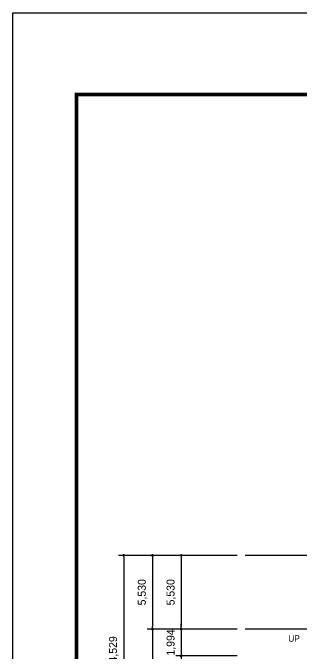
# Model space of a CAD drawing. Header units: millimetres. Extents: x 580267 to 706267, y 28800 to 115200.
# Drawn here: x 580267 to 601886, y 67210 to 115200 of the extents above; entities that cross this region are included whole.
import ezdxf

# ---------------------------------------------------------------- set-up
doc = ezdxf.new("R2010")
doc.units = ezdxf.units.MM
doc.header["$LTSCALE"] = 5
for name, color, linetype in [('text', 7, 'Continuous'), ('중심선', 1, 'Continuous'), ('치수', 7, 'Continuous')]:
    doc.layers.add(name, color=color, linetype=linetype)
doc.layers.add('타이틀 블록', color=4, linetype='Continuous', lineweight=9)
doc.styles.get("Standard").update_dxf_attribs({"font": 'Gulim.ttf'})
doc.dimstyles.new('ISO-25', dxfattribs={"dimscale": 400, "dimtxt": 1.5, "dimasz": 0.5, "dimexe": 1, "dimexo": 1.5, "dimgap": 1, "dimtad": 1, "dimdec": 0, "dimlunit": 6, "dimtxsty": 'Standard', "dimblk": 'DOT', "dimcen": 0, "dimclrd": 256, "dimclre": 256, "dimclrt": 7, "dimadec": 0, "dimazin": 0, "dimtfac": 1, "dimtdec": 0, "dimtix": 1, "dimtmove": 0, "dimatfit": 3, "dimfxl": 1.25, "dimlwd": -1, "dimlwe": -1, "dimarcsym": 0})

# ---------------------------------------------------------------- blocks, each defined once
blk = doc.blocks.new('_Dot')
at = {"color": 0, "linetype": 'ByBlock', "lineweight": -2}
blk.add_line((-0.5, 0), (-1, 0), dxfattribs=at)
at = {"color": 0, "linetype": 'ByBlock', "const_width": 0.5}
blk.add_lwpolyline([(-0.25, 0, 1), (0.25, 0, 1)], format="xyb", close=True, dxfattribs=at)
blk = doc.blocks.new('*D44')
at = {"layer": 'Defpoints', "color": 0}
for p in [(597675, 69012), (592894, 67018), (597675, 67018)]:
    blk.add_point(p, dxfattribs=at)
at = {"layer": '치수'}
for p, q in [((592894, 69212), (592894, 69412)), ((597075, 69012), (592494, 69012)), ((592894, 69012), (592894, 67018)), ((597075, 67018), (592494, 67018)), ((592894, 66818), (592894, 66618))]:
    blk.add_line(p, q, dxfattribs=at)
at = {"layer": '치수', "xscale": 200, "yscale": 200, "zscale": 200}
for p, rotation in [((592894, 69012), 270), ((592894, 67018), 90)]:
    blk.add_blockref('_Dot', p, dxfattribs=dict(at, rotation=rotation))
at = {"layer": '치수', "color": 7, "insert": (592149, 68015), "char_height": 600, "attachment_point": 5, "rotation": 90}
blk.add_mtext('1,994', dxfattribs=at)
blk = doc.blocks.new('*D45')
at = {"layer": 'Defpoints', "color": 0}
for p in [(597675, 74541), (592894, 69012), (597675, 69012)]:
    blk.add_point(p, dxfattribs=at)
at = {"layer": '치수'}
for p, q in [((597075, 74541), (592494, 74541)), ((592894, 74341), (592894, 69212)), ((597075, 69012), (592494, 69012))]:
    blk.add_line(p, q, dxfattribs=at)
at = {"layer": '치수', "xscale": 200, "yscale": 200, "zscale": 200}
for p, rotation in [((592894, 74541), 90), ((592894, 69012), 270)]:
    blk.add_blockref('_Dot', p, dxfattribs=dict(at, rotation=rotation))
at = {"layer": '치수', "color": 7, "insert": (592149, 71777), "char_height": 600, "attachment_point": 5, "rotation": 90}
blk.add_mtext('5,530', dxfattribs=at)
blk = doc.blocks.new('*D62')
at = {"layer": 'Defpoints', "color": 0}
for p in [(597675, 74541), (590738, 69012), (597675, 69012)]:
    blk.add_point(p, dxfattribs=at)
at = {"layer": '치수'}
for p, q in [((597075, 74541), (590338, 74541)), ((590738, 74341), (590738, 69212)), ((597075, 69012), (590338, 69012))]:
    blk.add_line(p, q, dxfattribs=at)
at = {"layer": '치수', "xscale": 200, "yscale": 200, "zscale": 200}
for p, rotation in [((590738, 74541), 90), ((590738, 69012), 270)]:
    blk.add_blockref('_Dot', p, dxfattribs=dict(at, rotation=rotation))
at = {"layer": '치수', "color": 7, "insert": (589993, 71777), "char_height": 600, "attachment_point": 5, "rotation": 90}
blk.add_mtext('5,530', dxfattribs=at)
blk = doc.blocks.new('*D63')
at = {"layer": 'Defpoints', "color": 0}
for p in [(597675, 69012), (590738, 60012), (597675, 60012)]:
    blk.add_point(p, dxfattribs=at)
at = {"layer": '치수'}
for p, q in [((597075, 69012), (590338, 69012)), ((590738, 68812), (590738, 60212)), ((597075, 60012), (590338, 60012))]:
    blk.add_line(p, q, dxfattribs=at)
at = {"layer": '치수', "xscale": 200, "yscale": 200, "zscale": 200}
for p, rotation in [((590738, 69012), 90), ((590738, 60012), 270)]:
    blk.add_blockref('_Dot', p, dxfattribs=dict(at, rotation=rotation))
at = {"layer": '치수', "color": 7, "insert": (589993, 64512), "char_height": 600, "attachment_point": 5, "rotation": 90}
blk.add_mtext('9,000', dxfattribs=at)
blk = doc.blocks.new('*D64')
at = {"layer": 'Defpoints', "color": 0}
for p in [(597675, 74541), (588581, 60012), (597675, 60012)]:
    blk.add_point(p, dxfattribs=at)
at = {"layer": '치수'}
for p, q in [((597075, 74541), (588181, 74541)), ((588581, 74341), (588581, 60212)), ((597075, 60012), (588181, 60012))]:
    blk.add_line(p, q, dxfattribs=at)
at = {"layer": '치수', "xscale": 200, "yscale": 200, "zscale": 200}
for p, rotation in [((588581, 74541), 90), ((588581, 60012), 270)]:
    blk.add_blockref('_Dot', p, dxfattribs=dict(at, rotation=rotation))
at = {"layer": '치수', "color": 7, "insert": (587836, 67277), "char_height": 600, "attachment_point": 5, "rotation": 90}
blk.add_mtext('14,529', dxfattribs=at)

msp = doc.modelspace()

# ---------------------------------------------------------------- linework, layer by layer
at = {"layer": 'Defpoints'}
msp.add_lwpolyline([(580267.4, 115200), (706267.4, 115200), (706267.4, 28800), (580267.4, 28800)], close=True, dxfattribs=at)
at = {"layer": '중심선'}
for p, q in [((621152.2, 74529.6), (597674.8, 74541.4)), ((621159.2, 69042.6), (597674.8, 69011.8))]:
    msp.add_line(p, q, dxfattribs=at)
at = {"layer": '타이틀 블록', "const_width": 270}
msp.add_lwpolyline([(585036.7, 109067.9), (701985.5, 109067.9), (701985.5, 31270.8), (585036.7, 31270.8)], close=True, dxfattribs=at)

# ---------------------------------------------------------------- texts
at = {"layer": 'text'}
msp.add_text('UP', height=480, dxfattribs=at).set_placement((600914, 68066.5))

# ---------------------------------------------------------------- dimensions: what is measured, and where the dimension line sits
at = {"layer": '치수'}
for base, p1, p2, picture, middle in [((588581.3, 60012), (597674.8, 74541.1), (597674.8, 60012), '*D64', (587836.1, 67276.5)), ((590738, 69011.8), (597675.2, 74541.4), (597675.1, 69011.8), '*D62', (589993.3, 71776.6)), ((592894.1, 69011.8), (597674.8, 74541.4), (597674.8, 69011.8), '*D45', (592149.4, 71776.6)), ((590738, 60012), (597675.2, 69011.8), (597675.1, 60012), '*D63', (589993.3, 64511.9)), ((592894.1, 67018.2), (597674.8, 69011.8), (597674.8, 67018.2), '*D44', (592149, 68015))]:
    dim = msp.add_linear_dim(base=base, p1=p1, p2=p2, angle=270, dimstyle='ISO-25', dxfattribs=at)
    dim.commit()
    dim.dimension.update_dxf_attribs({"geometry": picture, "text_midpoint": middle})

doc.saveas('drawing.dxf')
